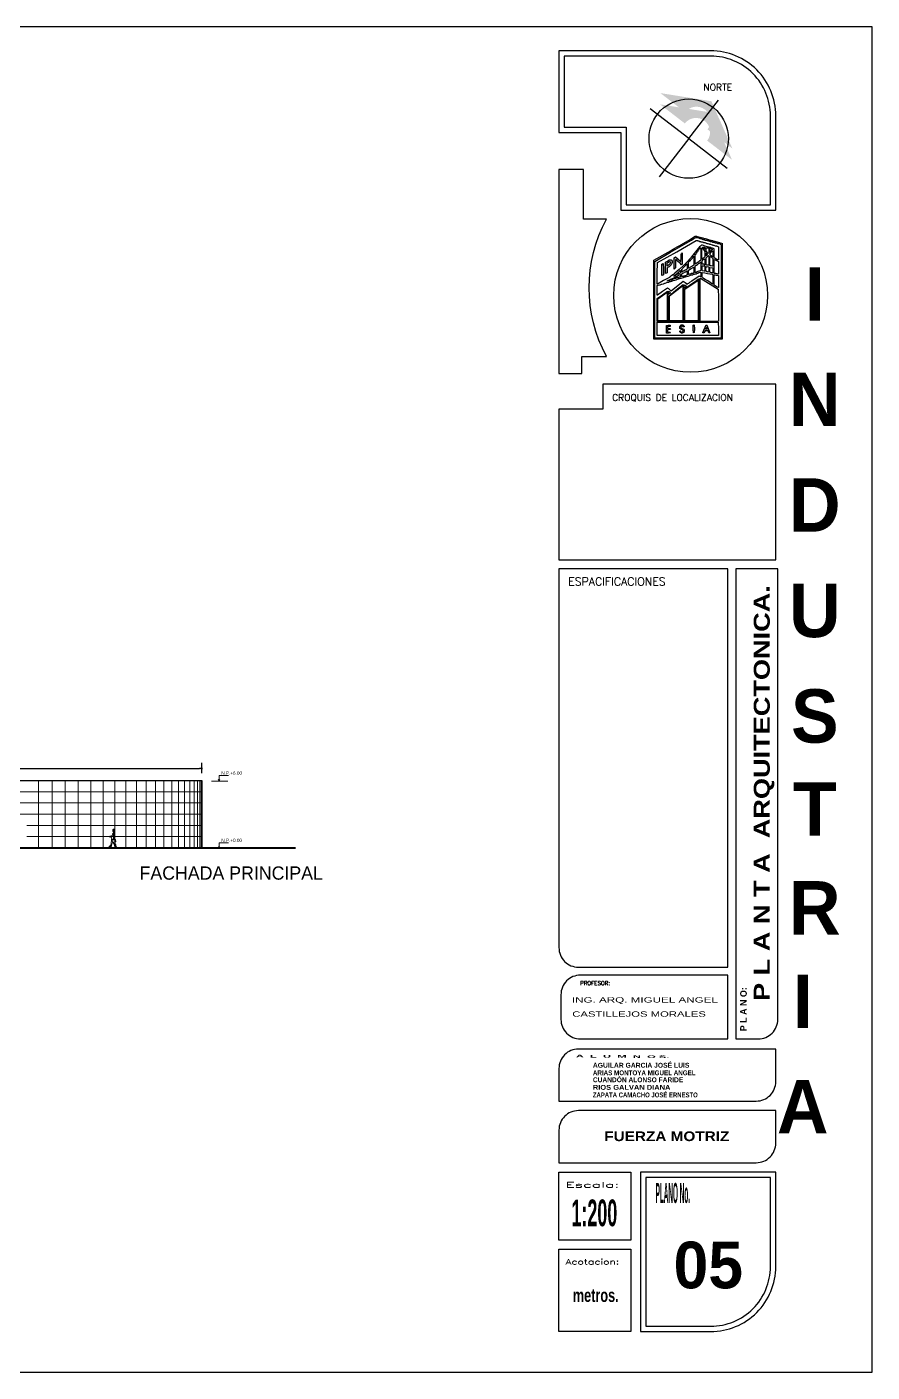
# Model space of a CAD drawing. Header units: millimetres. Extents: x 291 to 670, y 42 to 304.
# Drawn here: x 395.8 to 471.2, y 42 to 162 of the extents above; entities that cross this region are included whole.
import ezdxf
from ezdxf.enums import TextEntityAlignment as Align

# ---------------------------------------------------------------- set-up
doc = ezdxf.new("R2010")
doc.units = ezdxf.units.MM
doc.linetypes.add('ACAD_ISO04W100', pattern=[30, 24, -3, 0, -3])
doc.layers.get('0').update_dxf_attribs({"lineweight": 5})
for name, color, linetype, lineweight in [('eje', 8, 'ACAD_ISO04W100', 13), ('muebles', 2, 'Continuous', 13), ('muro', 1, 'Continuous', 25), ('PIE', 7, 'Continuous', 25), ('trr', 11, 'Continuous', 40)]:
    doc.layers.add(name, color=color, linetype=linetype, lineweight=lineweight)
doc.styles.add('BLUE', font='cityb___.ttf')
doc.styles.add('BOLD', font='swissbo.ttf')
doc.styles.add('ROMANS', font='romans')
doc.dimstyles.new('cota1', dxfattribs={"dimtxt": 0.3, "dimasz": 0.3, "dimexe": 0.5, "dimexo": 0.2, "dimgap": 0.3, "dimtad": 2, "dimtih": 1, "dimtoh": 1, "dimdsep": 46, "dimtxsty": 'Standard', "dimblk": 'DOT', "dimcen": 0.5, "dimadec": 0, "dimazin": 0, "dimtfac": 1, "dimtmove": 0, "dimatfit": 3, "dimldrblk": 'DOT', "dimfxl": 1, "dimarcsym": 0})

# ---------------------------------------------------------------- blocks, each defined once
blk = doc.blocks.new('_Dot')
at = {"color": 0, "linetype": 'Continuous', "lineweight": -2}
blk.add_line((-0.5, 0), (-1, 0), dxfattribs=at)
at = {"color": 0, "linetype": 'Continuous', "const_width": 0.5}
blk.add_lwpolyline([(-0.25, 0, 1), (0.25, 0, 1)], format="xyb", close=True, dxfattribs=at)
blk = doc.blocks.new('*D45')
at = {"color": 0, "linetype": 'Continuous', "lineweight": -2}
for p, q in [((376.25, 95.4), (376.25, 96.31)), ((411.41, 95.4), (411.41, 96.31)), ((376.45, 95.81), (411.21, 95.81))]:
    blk.add_line(p, q, dxfattribs=at)
at = {"layer": 'Defpoints', "color": 0, "linetype": 'Continuous'}
for p in [(376.25, 95.2), (411.41, 95.81), (411.41, 95.2)]:
    blk.add_point(p, dxfattribs=at)
at = {"color": 0, "linetype": 'Continuous', "lineweight": -2, "xscale": 0.2, "yscale": 0.2, "zscale": 0.2, "rotation": 180}
blk.add_blockref('_Dot', (376.25, 95.81), dxfattribs=at)
at = {"color": 0, "linetype": 'Continuous', "lineweight": -2, "xscale": 0.2, "yscale": 0.2, "zscale": 0.2}
blk.add_blockref('_Dot', (411.41, 95.81), dxfattribs=at)
at = {"color": 0, "linetype": 'Continuous', "insert": (393.83, 96.11), "char_height": 0.2, "attachment_point": 5}
blk.add_mtext('35.16', dxfattribs=at)
blk = doc.blocks.new('ESIA')
h = blk.add_hatch(color=8)
h.paths.add_polyline_path([(0.758, 2.629), (0.752, 2.839), (0.752, 3.056), (0.774, 3.068), (0.801, 3.089), (1.008, 2.911), (1.014, 3.046), (1.012, 3.188), (1.03, 3.213), (1.055, 3.234), (1.061, 3.027), (1.061, 2.814), (1.032, 2.785), (0.975, 2.845), (0.904, 2.903), (0.894, 2.918), (0.884, 2.924), (0.875, 2.938), (0.861, 2.946), (0.855, 2.959), (0.84, 2.973), (0.834, 2.982), (0.82, 2.986), (0.805, 2.982), (0.805, 2.676)])
h.paths.add_polyline_path([(0.436, 2.465), (0.436, 2.889), (0.5, 2.932), (0.574, 2.973), (0.642, 2.982), (0.669, 2.959), (0.683, 2.932), (0.683, 2.878), (0.669, 2.833), (0.644, 2.79), (0.574, 2.717), (0.529, 2.697), (0.491, 2.662), (0.491, 2.484), (0.467, 2.472)])
h.paths.add_polyline_path([(0.496, 2.746), (0.496, 2.856), (0.516, 2.882), (0.584, 2.911), (0.603, 2.901), (0.619, 2.882), (0.609, 2.845), (0.584, 2.8), (0.506, 2.746)], flags=16)
h.paths.add_polyline_path([(0.299, 2.395), (0.299, 2.808), (0.316, 2.825), (0.345, 2.843), (0.351, 2.633), (0.353, 2.416), (0.328, 2.403)])
h.paths.add_polyline_path([(0.463, 0.227), (0.463, 0.516), (0.533, 0.522), (0.609, 0.524), (0.609, 0.483), (0.51, 0.483), (0.506, 0.413), (0.531, 0.399), (0.599, 0.399), (0.613, 0.365), (0.568, 0.359), (0.516, 0.359), (0.506, 0.33), (0.506, 0.277), (0.599, 0.27), (0.613, 0.235), (0.541, 0.229)])
h.paths.add_polyline_path([(1.026, 0.227), (0.987, 0.25), (0.964, 0.277), (0.964, 0.304), (0.981, 0.31), (0.997, 0.31), (0.997, 0.295), (1.026, 0.27), (1.055, 0.27), (1.082, 0.285), (1.088, 0.308), (1.09, 0.339), (1.047, 0.365), (1.032, 0.37), (1.008, 0.374), (0.995, 0.386), (0.972, 0.399), (0.964, 0.483), (0.981, 0.508), (1.012, 0.537), (1.082, 0.537), (1.125, 0.491), (1.125, 0.463), (1.096, 0.463), (1.061, 0.498), (1.047, 0.498), (1.008, 0.463), (1.008, 0.434), (1.053, 0.405), (1.115, 0.374), (1.129, 0.353), (1.127, 0.306), (1.115, 0.256), (1.061, 0.227)])
h.paths.add_polyline_path([(1.478, 0.235), (1.472, 0.378), (1.472, 0.524), (1.507, 0.537), (1.514, 0.396), (1.511, 0.25)])
h.paths.add_polyline_path([(1.836, 0.235), (1.831, 0.25), (1.953, 0.537), (1.982, 0.531), (2.098, 0.242), (2.057, 0.242), (2.048, 0.275), (2.028, 0.31), (1.976, 0.316), (1.92, 0.318), (1.871, 0.242)])
h.paths.add_polyline_path([(1.939, 0.374), (1.939, 0.388), (1.947, 0.403), (1.953, 0.427), (1.968, 0.434), (1.982, 0.427), (1.988, 0.413), (1.993, 0.399), (1.995, 0.374)], flags=16)
at = {"color": 8}
for points in [[(-0.01, 0), (-0.01, 2.959), (0.642, 3.324), (0.688, 3.364), (0.716, 3.382), (0.752, 3.395), (0.894, 3.475), (0.939, 3.504), (0.997, 3.531), (1.008, 3.543), (1.291, 3.702), (1.547, 3.867), (1.561, 3.867), (1.575, 3.861), (1.59, 3.861), (1.615, 3.855), (1.644, 3.841), (1.672, 3.841), (1.699, 3.826), (1.714, 3.826), (1.728, 3.818), (1.743, 3.818), (1.765, 3.814), (1.796, 3.797), (1.836, 3.797), (1.879, 3.779), (1.891, 3.779), (1.916, 3.774), (1.949, 3.758), (1.974, 3.758), (2.017, 3.737), (2.042, 3.737), (2.067, 3.731), (2.098, 3.715), (2.127, 3.715), (2.168, 3.696), (2.195, 3.696), (2.22, 3.692), (2.249, 3.675), (2.278, 3.675), (2.306, 3.661), (2.319, 3.661), (2.333, 3.655), (2.348, 3.655), (2.372, 3.649), (2.401, 3.634), (2.455, 3.626), (2.484, 3.611), (2.525, 3.605), (2.529, 3.595), (2.538, 3.593), (2.55, 3.595), (2.558, 3.587), (2.558, 2.292), (2.558, 0), (0, 0), (-0.01, 0)], [(0.029, 0.043), (0.029, 2.918), (0.619, 3.264), (1.231, 3.611), (1.404, 3.715), (1.478, 3.762), (1.569, 3.818), (1.596, 3.818), (1.625, 3.808), (1.639, 3.808), (1.662, 3.801), (1.693, 3.785), (1.708, 3.785), (1.718, 3.779), (1.732, 3.779), (1.78, 3.766), (1.831, 3.744), (1.846, 3.744), (1.877, 3.735), (1.914, 3.715), (1.953, 3.715), (1.995, 3.696), (2.024, 3.696), (2.048, 3.692), (2.077, 3.675), (2.092, 3.675), (2.106, 3.669), (2.121, 3.669), (2.135, 3.661), (2.145, 3.661), (2.172, 3.657), (2.203, 3.64), (2.216, 3.64), (2.23, 3.634), (2.244, 3.634), (2.269, 3.628), (2.298, 3.611), (2.327, 3.611), (2.352, 3.607), (2.381, 3.593), (2.451, 3.587), (2.486, 3.568), (2.519, 3.543), (2.519, 2.071), (2.519, 0.043), (0.043, 0.043), (0.029, 0.043)], [(0.118, 2.063), (0.116, 2.463), (0.126, 2.87), (0.855, 3.281), (1.582, 3.704), (1.596, 3.704), (1.611, 3.696), (1.625, 3.696), (1.639, 3.69), (1.65, 3.69), (1.677, 3.684), (1.708, 3.669), (1.718, 3.669), (1.732, 3.661), (1.747, 3.661), (1.761, 3.655), (1.776, 3.655), (1.801, 3.649), (1.831, 3.634), (1.846, 3.634), (1.856, 3.626), (1.871, 3.626), (1.885, 3.62), (1.9, 3.62), (1.924, 3.613), (1.953, 3.601), (1.968, 3.601), (1.982, 3.593), (1.995, 3.593), (2.019, 3.589), (2.052, 3.572), (2.063, 3.572), (2.077, 3.566), (2.092, 3.566), (2.106, 3.558), (2.121, 3.558), (2.145, 3.554), (2.174, 3.537), (2.189, 3.537), (2.203, 3.531), (2.216, 3.531), (2.23, 3.523), (2.244, 3.523), (2.269, 3.518), (2.298, 3.502), (2.313, 3.502), (2.327, 3.498), (2.341, 3.498), (2.352, 3.487), (2.366, 3.487), (2.389, 3.481), (2.416, 3.469), (2.416, 2.973), (2.393, 2.977), (2.366, 2.982), (2.311, 3.013), (2.249, 3.056), (2.249, 3.386), (2.23, 3.405), (2.189, 3.419), (2.16, 3.419), (2.135, 3.434), (2.121, 3.434), (2.096, 3.438), (2.063, 3.454), (2.038, 3.454), (2.009, 3.469), (1.953, 3.475), (1.817, 3.523), (1.776, 3.523), (1.745, 3.492), (1.708, 3.463), (1.404, 3.085), (1.39, 3.077), (1.39, 3.062), (1.375, 3.056), (1.324, 2.988), (1.266, 2.918), (1.251, 2.911), (1.245, 2.897), (1.196, 2.854), (1.144, 2.794), (1.125, 2.783), (1.101, 2.765), (0.948, 2.618), (0.78, 2.476), (0.766, 2.463), (0.756, 2.457), (0.752, 2.443), (0.737, 2.443), (0.731, 2.43), (0.669, 2.387), (0.634, 2.364), (0.609, 2.333), (0.595, 2.333), (0.584, 2.319), (0.361, 2.201), (0.126, 2.063), (0.118, 2.063)], [(0.758, 2.629), (0.752, 2.839), (0.752, 3.056), (0.774, 3.068), (0.801, 3.089), (1.008, 2.911), (1.014, 3.046), (1.012, 3.188), (1.03, 3.213), (1.055, 3.234), (1.061, 3.027), (1.061, 2.814), (1.032, 2.785), (0.975, 2.845), (0.904, 2.903), (0.894, 2.918), (0.884, 2.924), (0.875, 2.938), (0.861, 2.946), (0.855, 2.959), (0.84, 2.973), (0.834, 2.982), (0.82, 2.986), (0.805, 2.982), (0.805, 2.676), (0.758, 2.629)], [(1.295, 2.662), (1.295, 2.897), (1.363, 2.961), (1.437, 3.041), (1.458, 3.062), (1.487, 3.11), (1.493, 3.027), (1.493, 2.944), (1.493, 2.775), (1.46, 2.754), (1.419, 2.732), (1.402, 2.728), (1.383, 2.711), (1.363, 2.703), (1.342, 2.686), (1.321, 2.67), (1.295, 2.662)], [(1.54, 2.814), (1.54, 3.174), (1.575, 3.207), (1.592, 3.225), (1.602, 3.238), (1.604, 3.256), (1.617, 3.271), (1.644, 3.291), (1.656, 3.308), (1.664, 3.337), (1.679, 3.345), (1.693, 3.37), (1.708, 3.399), (1.732, 3.428), (1.747, 3.428), (1.753, 3.314), (1.753, 3.2), (1.753, 2.967), (1.747, 2.955), (1.728, 2.949), (1.71, 2.938), (1.693, 2.918), (1.547, 2.814), (1.54, 2.814)], [(1.796, 3), (1.796, 3.428), (1.85, 3.362), (1.906, 3.291), (1.906, 3.085), (1.858, 3.041), (1.796, 3)], [(1.9, 3.366), (1.831, 3.463), (1.836, 3.469), (1.906, 3.448), (1.906, 3.366), (1.9, 3.366)], [(2.028, 3.213), (1.953, 3.302), (1.949, 3.428), (1.976, 3.43), (2.009, 3.428), (2.026, 3.421), (2.052, 3.413), (2.052, 3.221), (2.028, 3.213)], [(1.949, 3.124), (1.949, 3.221), (1.968, 3.221), (1.982, 3.205), (2.003, 3.178), (1.949, 3.124)], [(1.995, 2.775), (1.974, 2.781), (1.949, 2.794), (1.949, 3.056), (2.038, 3.139), (2.052, 3.13), (2.052, 2.775), (1.995, 2.775)], [(2.092, 3.269), (2.092, 3.395), (2.112, 3.399), (2.156, 3.386), (2.168, 3.382), (2.189, 3.366), (2.16, 3.351), (2.149, 3.333), (2.135, 3.31), (2.119, 3.295), (2.112, 3.285), (2.098, 3.281), (2.092, 3.269)], [(2.195, 3.089), (2.141, 3.126), (2.092, 3.178), (2.106, 3.207), (2.119, 3.221), (2.121, 3.242), (2.152, 3.277), (2.195, 3.31), (2.201, 3.258), (2.201, 3.207), (2.203, 3.095), (2.195, 3.089)], [(2.189, 2.74), (2.145, 2.746), (2.123, 2.75), (2.092, 2.765), (2.092, 3.095), (2.125, 3.089), (2.154, 3.07), (2.203, 3.021), (2.203, 2.746), (2.189, 2.74)], [(0.299, 2.395), (0.299, 2.808), (0.316, 2.825), (0.345, 2.843), (0.351, 2.633), (0.353, 2.416), (0.328, 2.403), (0.299, 2.395)], [(0.436, 2.465), (0.436, 2.889), (0.5, 2.932), (0.574, 2.973), (0.642, 2.982), (0.669, 2.959), (0.683, 2.932), (0.683, 2.878), (0.669, 2.833), (0.644, 2.79), (0.574, 2.717), (0.529, 2.697), (0.491, 2.662), (0.491, 2.484), (0.467, 2.472), (0.436, 2.465)], [(0.496, 2.746), (0.496, 2.856), (0.516, 2.882), (0.584, 2.911), (0.603, 2.901), (0.619, 2.882), (0.609, 2.845), (0.584, 2.8), (0.506, 2.746), (0.496, 2.746)], [(0.745, 2.366), (0.758, 2.387), (0.801, 2.414), (0.84, 2.457), (0.855, 2.457), (0.89, 2.49), (0.979, 2.579), (0.993, 2.579), (0.999, 2.56), (0.999, 2.538), (0.997, 2.49), (0.975, 2.478), (0.944, 2.469), (0.909, 2.443), (0.857, 2.426), (0.801, 2.395), (0.791, 2.381), (0.752, 2.366), (0.745, 2.366)], [(1.041, 2.511), (1.041, 2.622), (1.067, 2.643), (1.082, 2.67), (1.111, 2.69), (1.115, 2.705), (1.177, 2.761), (1.231, 2.821), (1.245, 2.814), (1.245, 2.637), (1.233, 2.62), (1.214, 2.612), (1.196, 2.606), (1.179, 2.587), (1.165, 2.587), (1.129, 2.569), (1.088, 2.546), (1.041, 2.511)], [(1.041, 2.348), (1.041, 2.443), (1.055, 2.465), (1.086, 2.474), (1.115, 2.492), (1.146, 2.513), (1.179, 2.525), (1.237, 2.56), (1.243, 2.527), (1.243, 2.492), (1.245, 2.416), (1.218, 2.401), (1.2, 2.395), (1.185, 2.381), (1.158, 2.381), (1.115, 2.362), (1.101, 2.362), (1.09, 2.354), (1.074, 2.352), (1.047, 2.348), (1.041, 2.348)], [(1.295, 2.422), (1.295, 2.587), (1.388, 2.651), (1.493, 2.705), (1.493, 2.484), (1.437, 2.465), (1.408, 2.465), (1.369, 2.443), (1.354, 2.443), (1.33, 2.439), (1.301, 2.422), (1.295, 2.422)], [(1.54, 2.505), (1.54, 2.74), (1.569, 2.765), (1.59, 2.779), (1.639, 2.808), (1.685, 2.849), (1.699, 2.849), (1.753, 2.897), (1.759, 2.823), (1.759, 2.746), (1.761, 2.587), (1.714, 2.554), (1.699, 2.554), (1.675, 2.548), (1.644, 2.534), (1.631, 2.529), (1.604, 2.525), (1.575, 2.505), (1.54, 2.505)], [(1.885, 2.794), (1.871, 2.808), (1.803, 2.814), (1.803, 2.924), (1.813, 2.946), (1.836, 2.973), (1.906, 3.015), (1.906, 2.794), (1.885, 2.794)], [(1.891, 2.546), (1.879, 2.554), (1.821, 2.56), (1.803, 2.573), (1.803, 2.752), (1.906, 2.746), (1.906, 2.554), (1.891, 2.546)], [(2.024, 2.519), (2.009, 2.525), (1.995, 2.525), (1.98, 2.534), (1.953, 2.54), (1.947, 2.626), (1.949, 2.717), (1.997, 2.723), (2.052, 2.717), (2.057, 2.624), (2.057, 2.525), (2.024, 2.519)], [(2.18, 2.484), (2.168, 2.49), (2.156, 2.49), (2.127, 2.498), (2.11, 2.507), (2.098, 2.525), (2.098, 2.69), (2.203, 2.682), (2.203, 2.49), (2.18, 2.484)], [(2.381, 2.443), (2.366, 2.447), (2.341, 2.451), (2.313, 2.465), (2.259, 2.469), (2.253, 2.73), (2.249, 2.992), (2.292, 2.982), (2.416, 2.911), (2.416, 2.443), (2.381, 2.443)], [(0.118, 1.646), (0.118, 2.015), (0.157, 2.021), (0.2, 2.044), (0.229, 2.044), (0.254, 2.048), (0.285, 2.063), (0.299, 2.063), (0.351, 2.079), (0.407, 2.106), (0.421, 2.106), (0.475, 2.123), (0.531, 2.145), (0.56, 2.145), (0.584, 2.16), (0.599, 2.16), (0.624, 2.164), (0.655, 2.18), (0.669, 2.18), (0.694, 2.187), (0.723, 2.201), (0.78, 2.209), (0.828, 2.232), (0.882, 2.247), (0.987, 2.284), (0.997, 2.284), (1.024, 2.29), (1.055, 2.304), (1.111, 2.313), (1.15, 2.333), (1.179, 2.333), (1.272, 2.366), (1.286, 2.366), (1.348, 2.385), (1.408, 2.416), (1.437, 2.416), (1.478, 2.436), (1.493, 2.436), (1.518, 2.441), (1.547, 2.457), (1.575, 2.457), (1.615, 2.476), (1.644, 2.476), (1.685, 2.498), (1.753, 2.519), (1.759, 2.478), (1.759, 2.432), (1.761, 2.339), (1.73, 2.354), (1.693, 2.366), (1.419, 2.18), (1.336, 2.125), (1.297, 2.094), (1.251, 2.071), (1.245, 2.057), (1.231, 2.057), (1.212, 2.071), (1.162, 2.116), (1.096, 2.16), (0.648, 1.805), (0.584, 1.86), (0.551, 1.889), (0.506, 1.912), (0.316, 1.786), (0.132, 1.646), (0.118, 1.646)], [(0.491, 2.174), (0.491, 2.189), (0.508, 2.193), (0.531, 2.209), (0.56, 2.209), (0.584, 2.226), (0.619, 2.249), (0.692, 2.279), (0.772, 2.313), (0.78, 2.327), (0.791, 2.327), (0.809, 2.333), (0.834, 2.339), (0.84, 2.354), (0.909, 2.383), (0.979, 2.422), (0.993, 2.422), (0.999, 2.401), (0.999, 2.381), (0.997, 2.333), (0.96, 2.325), (0.919, 2.304), (0.861, 2.298), (0.818, 2.279), (0.766, 2.259), (0.737, 2.259), (0.694, 2.24), (0.642, 2.216), (0.613, 2.216), (0.584, 2.201), (0.574, 2.201), (0.491, 2.174)], [(0.551, 0.669), (0.551, 1.619), (0.814, 1.84), (1.096, 2.057), (1.096, 0.669), (0.56, 0.669), (0.551, 0.669)], [(1.129, 0.669), (1.129, 1.877), (1.262, 1.978), (1.402, 2.071), (1.54, 2.168), (1.672, 2.269), (1.679, 1.472), (1.679, 0.669), (1.129, 0.669)], [(1.129, 1.926), (1.129, 2.038), (1.165, 2.021), (1.2, 2.003), (1.212, 1.974), (1.175, 1.951), (1.129, 1.926)], [(1.158, 0.69), (1.158, 1.871), (1.65, 2.216), (1.65, 0.69), (1.158, 0.69)], [(1.728, 0.669), (1.728, 2.292), (1.747, 2.292), (2.401, 1.877), (2.414, 1.579), (2.414, 1.28), (2.416, 0.675), (2.077, 0.669), (1.732, 0.669), (1.728, 0.669)], [(2.195, 2.063), (2.017, 2.189), (1.92, 2.24), (1.821, 2.304), (1.803, 2.333), (1.803, 2.498), (1.902, 2.492), (2.009, 2.465), (2.092, 2.457), (2.106, 2.451), (2.174, 2.443), (2.203, 2.43), (2.203, 2.071), (2.195, 2.063)], [(2.401, 1.941), (2.333, 1.98), (2.259, 2.03), (2.253, 2.22), (2.249, 2.416), (2.29, 2.414), (2.333, 2.401), (2.416, 2.387), (2.416, 1.945), (2.401, 1.941)], [(0.118, 0.669), (0.118, 1.524), (0.314, 1.662), (0.51, 1.805), (0.516, 1.239), (0.516, 0.669), (0.118, 0.669)], [(0.138, 0.69), (0.138, 1.516), (0.491, 1.763), (0.491, 0.69), (0.147, 0.69), (0.138, 0.69)], [(0.545, 1.672), (0.545, 1.798), (0.566, 1.79), (0.619, 1.734), (0.545, 1.672)], [(0.58, 0.69), (0.58, 1.627), (1.076, 2.009), (1.076, 0.69), (0.58, 0.69)], [(0.118, 0.138), (0.118, 0.634), (1.262, 0.64), (2.41, 0.64), (2.416, 0.392), (2.416, 0.138), (0.118, 0.138)], [(0.463, 0.227), (0.463, 0.516), (0.533, 0.522), (0.609, 0.524), (0.609, 0.483), (0.51, 0.483), (0.506, 0.413), (0.531, 0.399), (0.599, 0.399), (0.613, 0.365), (0.568, 0.359), (0.516, 0.359), (0.506, 0.33), (0.506, 0.277), (0.599, 0.27), (0.613, 0.235), (0.541, 0.229), (0.463, 0.227)], [(1.026, 0.227), (0.987, 0.25), (0.964, 0.277), (0.964, 0.304), (0.981, 0.31), (0.997, 0.31), (0.997, 0.295), (1.026, 0.27), (1.055, 0.27), (1.082, 0.285), (1.088, 0.308), (1.09, 0.339), (1.047, 0.365), (1.032, 0.37), (1.008, 0.374), (0.995, 0.386), (0.972, 0.399), (0.964, 0.483), (0.981, 0.508), (1.012, 0.537), (1.082, 0.537), (1.125, 0.491), (1.125, 0.463), (1.096, 0.463), (1.061, 0.498), (1.047, 0.498), (1.008, 0.463), (1.008, 0.434), (1.053, 0.405), (1.115, 0.374), (1.129, 0.353), (1.127, 0.306), (1.115, 0.256), (1.061, 0.227), (1.026, 0.227)], [(1.478, 0.235), (1.472, 0.378), (1.472, 0.524), (1.507, 0.537), (1.514, 0.396), (1.511, 0.25), (1.478, 0.235)], [(1.836, 0.235), (1.831, 0.25), (1.953, 0.537), (1.982, 0.531), (2.098, 0.242), (2.057, 0.242), (2.048, 0.275), (2.028, 0.31), (1.976, 0.316), (1.92, 0.318), (1.871, 0.242), (1.836, 0.235)], [(1.939, 0.374), (1.939, 0.388), (1.947, 0.403), (1.953, 0.427), (1.968, 0.434), (1.982, 0.427), (1.988, 0.413), (1.993, 0.399), (1.995, 0.374), (1.939, 0.374)]]:
    blk.add_lwpolyline(points, dxfattribs=at)

msp = doc.modelspace()

# ---------------------------------------------------------------- hatches: boundary and pattern name
at = {"layer": 'PIE'}
for points in [[(456.53, 152.817), (458.743, 151.112), (456.878, 155.328), (452.326, 156.056), (454.538, 154.352, -0.9999999)], [(456.498, 151.814), (458.71, 150.11), (456.845, 154.326), (452.293, 155.054), (454.505, 153.349, -1)]]:
    msp.add_hatch(color=3, dxfattribs=at).paths.add_polyline_path(points)

# ---------------------------------------------------------------- linework, layer by layer
at = {"linetype": 'Continuous'}
for p, q in [((412.958, 94.738), (412.877, 94.818)), ((412.958, 94.738), (412.958, 95.183)), ((412.958, 95.183), (413.793, 95.183)), ((412.958, 94.738), (413.038, 94.818)), ((412.958, 88.738), (412.877, 88.818)), ((412.958, 89.183), (413.793, 89.183)), ((412.958, 88.738), (412.958, 89.183)), ((412.958, 88.738), (413.038, 88.818))]:
    msp.add_line(p, q, dxfattribs=at)
for p, q in [((376.208, 93.728), (411.408, 93.728)), ((396.864, 94.728), (396.864, 88.728)), ((398.066, 94.728), (398.066, 88.728)), ((399.247, 94.728), (399.247, 88.728)), ((400.401, 94.728), (400.401, 88.728)), ((401.524, 94.728), (401.524, 88.728)), ((402.608, 94.728), (402.608, 88.728)), ((403.65, 94.728), (403.65, 88.728)), ((404.644, 94.728), (404.644, 88.728)), ((405.585, 94.728), (405.585, 88.728)), ((406.469, 94.728), (406.469, 88.728)), ((407.291, 94.728), (407.291, 88.728)), ((408.047, 94.728), (408.047, 88.728)), ((408.734, 94.728), (408.734, 88.728)), ((409.348, 94.728), (409.348, 88.728)), ((409.887, 94.728), (409.887, 88.728)), ((410.347, 94.728), (410.347, 88.728)), ((410.726, 94.728), (410.726, 88.728)), ((411.024, 94.728), (411.024, 88.728)), ((411.237, 94.728), (411.237, 88.728)), ((411.365, 94.728), (411.365, 88.728)), ((412.289, 94.678), (413.733, 94.678)), ((376.208, 92.728), (411.408, 92.728)), ((376.208, 91.728), (411.408, 91.728)), ((395.82, 90.728), (411.408, 90.728)), ((395.82, 89.728), (411.408, 89.728))]:
    msp.add_line(p, q)
at = {"layer": 'Defpoints'}
msp.add_lwpolyline([(291.207, 41.961), (471.207, 41.961), (471.207, 161.961), (291.207, 161.961)], close=True, dxfattribs=at)
at = {"layer": 'muebles'}
for p, q in [((403.506, 90.045), (403.469, 89.972)), ((403.479, 90.257), (403.494, 90.277)), ((403.492, 90.287), (403.488, 90.303)), ((403.528, 90.173), (403.489, 90.181)), ((403.552, 90.406), (403.503, 90.351)), ((403.532, 90.154), (403.506, 90.045)), ((403.526, 90.273), (403.533, 90.307)), ((403.555, 90.273), (403.526, 90.273)), ((403.602, 90.204), (403.532, 90.154)), ((403.532, 90.154), (403.534, 90.166)), ((403.562, 90.111), (403.552, 90.114)), ((403.552, 90.114), (403.552, 90.101)), ((403.555, 90.239), (403.56, 90.259)), ((403.608, 90.224), (403.555, 90.239)), ((403.602, 90.204), (403.608, 90.224)), ((403.612, 90.181), (403.602, 90.204)), ((403.618, 90.167), (403.612, 90.181)), ((403.618, 90.167), (403.648, 90.131)), ((403.648, 90.326), (403.629, 90.269)), ((403.654, 90.282), (403.636, 90.291)), ((403.648, 90.131), (403.658, 90.111)), ((403.658, 90.111), (403.658, 90.078)), ((403.658, 90.078), (403.662, 90.048)), ((403.662, 90.048), (403.668, 90.012)), ((403.161, 88.865), (403.28, 88.869)), ((403.202, 89.717), (403.244, 89.723)), ((403.206, 89.694), (403.251, 89.708)), ((403.216, 89.739), (403.231, 89.747)), ((403.216, 89.739), (403.244, 89.737)), ((403.229, 88.803), (403.293, 88.799)), ((403.231, 89.747), (403.253, 89.737)), ((403.234, 89.68), (403.254, 89.695)), ((403.247, 89.688), (403.253, 89.691)), ((403.25, 88.915), (403.274, 88.938)), ((403.252, 89.681), (403.259, 89.687)), ((403.274, 88.938), (403.297, 88.975)), ((403.313, 89.754), (403.277, 89.759)), ((403.28, 88.869), (403.287, 88.884)), ((403.293, 88.799), (403.343, 88.802)), ((403.297, 88.975), (403.31, 89.024)), ((403.31, 89.024), (403.323, 89.087)), ((403.314, 89.758), (403.325, 89.759)), ((403.323, 89.087), (403.333, 89.124)), ((403.428, 89.815), (403.324, 89.768)), ((403.328, 89.705), (403.342, 89.705)), ((403.333, 89.124), (403.337, 89.177)), ((403.337, 89.177), (403.346, 89.236)), ((403.343, 88.868), (403.343, 88.855)), ((403.35, 88.852), (403.343, 88.855)), ((403.346, 89.236), (403.36, 89.313)), ((403.35, 88.852), (403.347, 88.79)), ((403.348, 89.696), (403.411, 89.719)), ((403.36, 88.892), (403.356, 88.869)), ((403.36, 89.313), (403.37, 89.372)), ((403.363, 88.928), (403.36, 88.892)), ((403.366, 88.975), (403.363, 88.928)), ((403.383, 89.014), (403.366, 88.975)), ((403.37, 89.372), (403.373, 89.415)), ((403.373, 89.415), (403.376, 89.465)), ((403.376, 89.465), (403.383, 89.488)), ((403.383, 89.488), (403.4, 89.501)), ((403.403, 89.061), (403.383, 89.014)), ((403.429, 89.11), (403.403, 89.061)), ((403.426, 89.399), (403.701, 89.435)), ((403.436, 89.435), (403.426, 89.399)), ((403.426, 89.399), (403.463, 89.223)), ((403.463, 89.183), (403.429, 89.11)), ((403.528, 89.431), (403.431, 89.419)), ((403.537, 89.449), (403.436, 89.435)), ((403.463, 89.223), (403.738, 89.26)), ((403.463, 89.183), (403.485, 89.226)), ((403.469, 89.972), (403.476, 89.959)), ((403.529, 89.203), (403.52, 89.23)), ((403.549, 89.147), (403.529, 89.203)), ((403.546, 89.784), (403.536, 89.568)), ((403.541, 89.568), (403.546, 89.545)), ((403.542, 89.979), (403.546, 89.784)), ((403.546, 89.544), (403.542, 89.564)), ((403.612, 89.554), (403.546, 89.544)), ((403.573, 89.892), (403.548, 89.873)), ((403.548, 89.873), (403.608, 89.758)), ((403.549, 89.458), (403.552, 89.438)), ((403.565, 89.117), (403.549, 89.147)), ((403.551, 89.995), (403.592, 89.906)), ((403.559, 89.737), (403.569, 89.713)), ((403.559, 89.462), (403.569, 89.438)), ((403.582, 89.074), (403.565, 89.117)), ((403.569, 89.713), (403.575, 89.69)), ((403.598, 89.865), (403.573, 89.892)), ((403.575, 89.69), (403.585, 89.677)), ((403.579, 89.458), (403.589, 89.445)), ((403.599, 89.021), (403.582, 89.074)), ((403.585, 89.677), (403.599, 89.677)), ((403.592, 89.906), (403.598, 89.865)), ((403.599, 89.465), (403.609, 89.445)), ((403.648, 88.859), (403.599, 89.021)), ((403.625, 89.564), (403.612, 89.554)), ((403.621, 89.561), (403.615, 89.499)), ((403.626, 89.564), (403.672, 89.856)), ((403.711, 89.472), (403.633, 89.461)), ((403.706, 89.452), (403.639, 89.444)), ((403.658, 89.532), (403.647, 89.466)), ((403.661, 89.614), (403.66, 89.523)), ((403.66, 89.523), (403.666, 89.466)), ((403.668, 89.223), (403.664, 89.25)), ((403.668, 89.223), (403.681, 89.173)), ((403.668, 88.759), (403.691, 88.819)), ((403.672, 89.856), (403.676, 89.967)), ((403.681, 89.173), (403.695, 89.124)), ((403.705, 88.822), (403.683, 88.868)), ((403.695, 89.124), (403.705, 89.077)), ((403.701, 89.435), (403.711, 89.472)), ((403.701, 89.435), (403.738, 89.26)), ((403.705, 89.077), (403.725, 89.024)), ((403.706, 89.452), (403.744, 89.271)), ((403.751, 89.283), (403.711, 89.472)), ((403.725, 89.024), (403.738, 88.988)), ((403.738, 89.26), (403.751, 89.283)), ((403.738, 88.988), (403.748, 88.948)), ((403.748, 88.882), (403.742, 88.899)), ((403.748, 88.948), (403.761, 88.915)), ((403.754, 88.869), (403.748, 88.882)), ((403.794, 88.854), (403.751, 88.782)), ((403.759, 88.892), (403.788, 88.87)), ((403.801, 88.835), (403.778, 88.786)), ((403.794, 88.847), (403.794, 88.845)), ((403.794, 88.845), (403.801, 88.835)), ((403.301, 88.786), (403.293, 88.799)), ((403.324, 88.79), (403.301, 88.786)), ((403.347, 88.79), (403.324, 88.79)), ((403.628, 88.739), (403.668, 88.759)), ((403.668, 88.729), (403.632, 88.726)), ((403.668, 88.729), (403.632, 88.726)), ((403.686, 88.727), (403.668, 88.729)), ((403.721, 88.729), (403.684, 88.727)), ((403.778, 88.786), (403.758, 88.794))]:
    msp.add_line(p, q, dxfattribs=at)
for centre, radius, start, end in [((403.487, 90.342), 0.0145, 68.11197, 188.7023), ((403.792, 90.843), 0.596, 237.55862, 256.1316), ((403.49, 90.248), 0.0143, 140.04585, 185.26367), ((403.452, 90.215), 0.0393, 36.18716, 53.78198), ((403.453, 90.215), 0.0384, 35.97595, 53.99319), ((352.807, 121.914), 59.904, 327.76214, 327.85447), ((403.398, 90.202), 0.0931, 346.84469, 22.68974), ((403.526, 90.308), 0.038, 150.57655, 187.42793), ((403.422, 90.207), 0.164, 60.17313, 64.69137), ((403.489, 90.281), 0.00719, 322.68828, 63.92265), ((403.664, 90.462), 0.196, 214.6146, 242.81888), ((403.754, 89.96), 0.263, 122.84084, 161.16054), ((403.69, 90.513), 0.221, 220.04996, 256.56178), ((403.189, 90.214), 0.38, 332.7999, 342.71688), ((403.529, 90.169), 0.00486, 326.39436, 112.1542), ((403.608, 89.989), 0.0668, 91.0502, 188.7861), ((403.553, 90.265), 0.00846, 318.9673, 104.52404), ((403.553, 90.309), 0.097, 10.35783, 90.4769), ((403.734, 89.995), 0.207, 123.88811, 146.05477), ((403.599, 89.98), 0.0762, 353.98696, 84.26732), ((403.572, 90.265), 0.055, 311.56556, 4.8529), ((403.65, 90.273), 0.00932, 267.90671, 62.19909), ((403.183, 88.85), 0.0267, 144.94181, 229.77359), ((403.252, 88.95), 0.149, 234.25932, 261.08971), ((403.213, 89.725), 0.0141, 80.08469, 214.42901), ((403.213, 89.705), 0.0127, 124.72902, 236.68546), ((403.232, 89.695), 0.0153, 170.40373, 277.19018), ((403.264, 89.716), 0.0448, 72.2051, 137.05456), ((403.236, 89.73), 0.0103, 319.43148, 40.56852), ((403.239, 89.712), 0.0126, 339.13602, 64.32061), ((403.25, 89.685), 0.00447, 146.49425, 293.06886), ((403.348, 88.995), 0.127, 219.18394, 273.59924), ((403.246, 89.7), 0.00892, 327.37872, 58.48701), ((403.254, 89.749), 0.0123, 263.1381, 15.71031), ((403.256, 89.689), 0.00334, 327.44703, 142.52303), ((403.235, 89.833), 0.151, 277.46574, 305.29655), ((403.267, 89.743), 0.0225, 264.93286, 27.73208), ((403.319, 88.898), 0.0493, 217.32376, 298.92195), ((403.353, 89.74), 0.0427, 154.60499, 233.77222), ((403.469, 89.774), 0.145, 182.3346, 212.99867), ((403.897, 89.497), 0.534, 159.94578, 173.28864), ((403.451, 89.572), 0.0846, 188.67566, 269.75451), ((403.067, 89.824), 0.359, 336.24117, 354.32601), ((403.875, 89.746), 0.453, 151.92921, 174.51595), ((403.452, 89.371), 0.117, 43.27235, 90.79525), ((403.541, 88.498), 1.07, 85.45266, 90.28168), ((403.798, 89.473), 0.262, 164.24063, 186.96829), ((403.547, 89.44), 0.00959, 168.02847, 289.06258), ((403.562, 89.444), 0.0116, 210.02475, 298.91801), ((403.577, 89.444), 0.0104, 212.61988, 334.40378), ((403.598, 89.446), 0.00915, 185.67841, 322.97045), ((403.619, 89.452), 0.0127, 214.18355, 325.51377), ((403.653, 89.493), 0.0383, 171.34166, 244.42157), ((403.699, 89.571), 0.0563, 160.7263, 222.79517), ((403.604, 89.089), 0.234, 280.95051, 312.13391), ((403.269, 89.681), 0.398, 350.29571, 12.46607), ((403.683, 88.894), 0.0757, 276.39341, 358.3656), ((403.791, 88.863), 0.0433, 138.0835, 161.10276), ((403.757, 88.85), 0.0366, 355.1416, 32.29607), ((403.632, 88.733), 0.00713, 120.65589, 267.44349), ((403.692, 88.781), 0.0595, 300.9373, 1.47523)]:
    msp.add_arc(centre, radius, start, end, dxfattribs=at)
at = {"layer": 'muro'}
for p, q in [((376.208, 94.728), (411.408, 94.728)), ((411.408, 94.728), (411.408, 88.728))]:
    msp.add_line(p, q, dxfattribs=at)
at = {"layer": 'PIE', "color": 3}
for q in [(457.494, 155.42), (451.426, 154.644), (452.202, 148.577), (458.269, 149.352)]:
    msp.add_line((454.848, 151.998), q, dxfattribs=at)
for points in [[(456.814, 159.829), (443.274, 159.829), (443.274, 152.529), (448.797, 152.529), (448.797, 145.612), (462.617, 145.612), (462.617, 154.026, 0.4142136)], [(456.814, 159.353), (443.75, 159.353), (443.75, 153.005), (449.273, 153.005), (449.273, 146.088), (462.141, 146.088), (462.141, 154.026, 0.4142136)], [(447.519, 144.809), (445.474, 144.809), (445.474, 149.232), (443.274, 149.232), (443.274, 131.032), (445.304, 131.032), (445.304, 132.563), (447.519, 132.563, -0.2541906)], [(445.015, 78.084), (458.333, 78.084), (458.333, 113.622), (443.274, 113.622), (443.274, 79.824, 0.4142136)], [(461.054, 71.683, 0.4142136), (462.795, 73.423), (462.795, 113.622), (459.047, 113.622), (459.047, 71.683)], [(445.193, 71.683), (458.333, 71.683), (458.333, 77.369), (445.193, 77.369, 0.4142136), (443.452, 75.628), (443.452, 73.423, 0.4142136)], [(460.876, 66.137, 0.4142136), (462.617, 67.878), (462.617, 70.779), (445.015, 70.779, 0.4142136), (443.274, 69.038), (443.274, 66.137)], [(462.617, 62.384), (462.617, 65.286), (445.015, 65.286, 0.4142136), (443.274, 63.545), (443.274, 60.643), (460.876, 60.643, 0.4142136)], [(462.617, 51.378), (462.617, 59.792), (450.541, 59.792), (450.541, 45.575), (456.814, 45.575, 0.4142136)], [(462.141, 51.378), (462.141, 59.316), (451.017, 59.316), (451.017, 46.051), (456.814, 46.051, 0.4142136)]]:
    msp.add_lwpolyline(points, format="xyb", close=True, dxfattribs=at)
for points in [[(443.274, 114.416), (462.617, 114.416), (462.617, 130.087), (447.194, 130.087), (447.194, 127.855), (443.274, 127.855)], [(443.274, 59.792), (449.69, 59.792), (449.69, 53.726), (443.274, 53.726)], [(443.274, 52.939), (449.69, 52.939), (449.69, 45.588), (443.274, 45.588)]]:
    msp.add_lwpolyline(points, close=True, dxfattribs=at)
for centre, radius in [((454.848, 151.998), 3.538), ((455.017, 138.006), 6.858)]:
    msp.add_circle(centre, radius, dxfattribs=at)
at = {"layer": 'trr'}
msp.add_line((369.468, 88.728), (419.771, 88.728), dxfattribs=at)

# ---------------------------------------------------------------- block references
at = {"layer": 'PIE', "color": 3, "xscale": 2.380284277021807, "yscale": 2.380284277021807, "zscale": 2.380284277021758}
msp.add_blockref('ESIA', (451.754, 134.098), dxfattribs=at)

# ---------------------------------------------------------------- texts
at = {"linetype": 'Continuous'}
for s, p in [('N.P.+6.00', (413.155, 95.246)), ('N.P.+0.00', (413.155, 89.246))]:
    msp.add_text(s, height=0.3, dxfattribs=at).set_placement(p)
at = {"layer": 'eje'}
msp.add_text('FACHADA PRINCIPAL', height=1.1832, dxfattribs=at).set_placement((405.867, 85.888))
at = {"layer": 'PIE', "color": 3, "style": 'ROMANS'}
for s, height, p in [('NORTE', 0.5951, (456.169, 156.276)), ('CROQUIS DE LOCALIZACION', 0.59507, (448.024, 128.596)), ('ESPACIFICACIONES', 0.71409, (444.104, 112.131)), ('PROFESOR:', 0.357, (445.172, 76.481))]:
    msp.add_text(s, height=height, dxfattribs=at).set_placement(p)
at = {"layer": 'PIE', "color": 3, "style": 'BLUE'}
for s, height, p in [('I', 4.761, (466.099, 135.763)), ('N', 4.761, (466.099, 126.35)), ('D', 4.761, (466.099, 116.937)), ('U', 4.761, (466.099, 107.524)), ('S', 4.761, (466.099, 98.111)), ('T', 4.761, (466.099, 89.808)), ('R', 4.761, (466.099, 80.997)), ('I', 4.761, (465.017, 72.666)), ('A', 4.761, (465.017, 63.253)), ('05', 4.1655, (456.595, 49.432))]:
    msp.add_text(s, height=height, dxfattribs=at).set_placement(p, align=Align.CENTER)
at = {"layer": 'PIE', "color": 3}
for s, height, rotation, style, width, p, p2 in [('P L A N T A  ARQUITECTONICA.', 1.42817, 90, 'BOLD', 1.228431, (462.08, 75.07), (462.08, 112.159)), ('A  L  U  M  N  O S.', 0.23803, 359.52887, 'BLUE', 3.90008, (444.776, 70.034), (453.124, 69.965))]:
    msp.add_text(s, height=height, rotation=rotation, dxfattribs=dict(at, style=style, width=width)).set_placement(p, p2, align=Align.FIT)
at = {"layer": 'PIE', "color": 3, "style": 'BLUE'}
msp.add_text('P L A N O:', height=0.5951, rotation=90, dxfattribs=at).set_placement((460.032, 72.364))
at = {"layer": 'PIE', "color": 3}
for s, rotation, width, p, p2 in [('ING. ARQ. MIGUEL ANGEL  ', 0.00587, 1.298827, (444.429, 74.926), (458.032, 74.928)), ('CASTILLEJOS MORALES ', 0.00653, 1.302561, (444.464, 73.661), (456.659, 73.663))]:
    msp.add_text(s, height=0.47606, rotation=rotation, dxfattribs=dict(at, width=width)).set_placement(p, p2, align=Align.FIT)
for s, height, style, width, p, p2 in [('AGUILAR GARCIA JOSÉ LUIS', 0.43321, 'BLUE', 1.519461, (446.303, 69.116), (454.913, 69.116)), ('ARIAS MONTOYA MIGUEL ANGEL', 0.43321, 'BLUE', 1.357946, (446.303, 68.441), (455.467, 68.441)), ('CUANDÓN ALONSO FARIDE', 0.43321, 'BLUE', 1.415794, (446.303, 67.819), (454.362, 67.819)), ('RIOS GALVAN DIANA', 0.43321, 'BLUE', 1.614267, (446.303, 67.144), (453.219, 67.144)), ('ZAPATA CAMACHO JOSÉ ERNESTO', 0.43321, 'BLUE', 1.290448, (446.303, 66.47), (455.658, 66.47)), ('FUERZA MOTRIZ', 0.86642, 'BLUE', 1.686518, (447.315, 62.567), (458.477, 62.567)), ('Escala:', 0.4761, 'ROMANS', 2, (443.852, 58.414), (448.658, 58.414)), ('PLANO No.', 1.7852, 'BOLD', 0.229493, (451.897, 57.046), (454.965, 57.046)), ('1:200', 2.3803, 'BOLD', 0.492607, (444.388, 54.976), (448.48, 54.976)), ('Acotacion:', 0.4761, 'ROMANS', 1.358974, (443.852, 51.561), (448.658, 51.561)), ('metros.', 1.1901, 'BOLD', 0.680279, (444.512, 48.218), (448.604, 48.218))]:
    msp.add_text(s, height=height, dxfattribs=dict(at, style=style, width=width)).set_placement(p, p2, align=Align.FIT)

# ---------------------------------------------------------------- dimensions: what is measured, and where the dimension line sits
at = {"linetype": 'Continuous'}
dim = msp.add_linear_dim(base=(411.408, 95.808), p1=(376.251, 95.196), p2=(411.408, 95.196), dimstyle='cota1', override={"dimtxt": 0.2, "dimasz": 0.2, "dimgap": 0.2}, dxfattribs=at)
dim.commit()
dim.dimension.update_dxf_attribs({"geometry": '*D45', "text_midpoint": (393.83, 96.108)})

doc.saveas('drawing.dxf')
